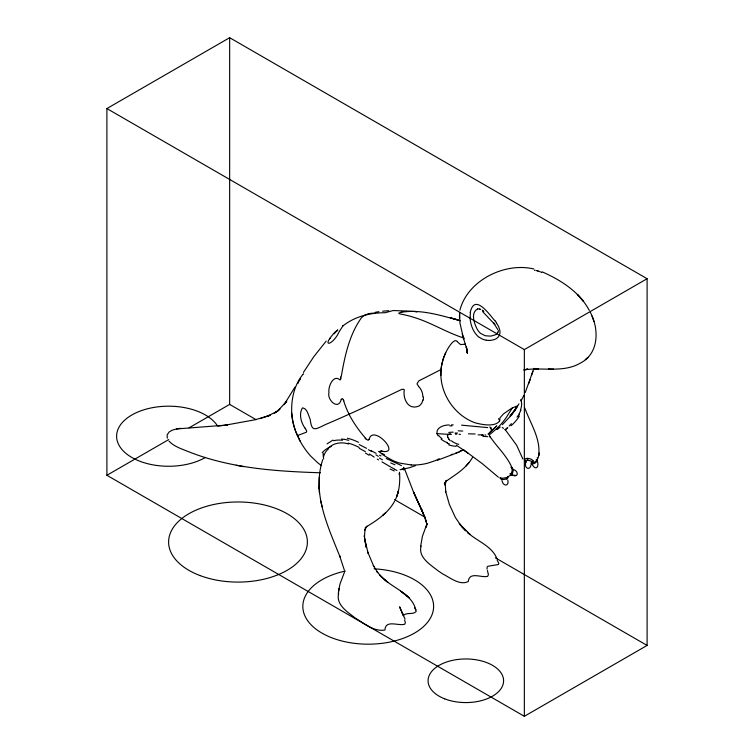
<?xml version="1.0" encoding="UTF-8"?>
<svg xmlns="http://www.w3.org/2000/svg" width="754" height="754" viewBox="0 0 754 754"><rect width="100%" height="100%" fill="white"/><g stroke="black" fill="none" stroke-linecap="round" stroke-linejoin="round"><path stroke-width="1.13" d="M467.103 350.704L467.075 352.58L467.018 349.404L467.423 353.353L466.302 346.84L467.395 351.251L462.24 334.022M344.352 570.128L339.526 555.528L340.035 556.923C327.924 526.405 311.628 492.899 322.797 459.478M459.478 317.849L459.582 312.769L459.959 323.117L463.691 339.225M525.868 462.494L525.84 461.816A1.348 0.99 -41.7 0 0 525.651 461.486L525.114 461.156A4.43 2.281 8.3 0 1 524.624 460.072L524.718 459.554A4.609 2.356 11.4 0 1 526.075 458.526L527.508 458.281L527.621 458.781A1.451 0.528 87.9 0 1 527.677 459.412L527.659 459.959A3.233 1.913 15.2 0 0 525.557 461.552M319.121 488.394L319.328 477.376M522.908 459.092L516.603 445.18L505.039 429.412M323.183 453.126L323.193 454.785A84.985 36.192 9.6 0 0 323.692 458.818M507.819 480.072C509.384 486.528 503.069 486.66 501.966 480.628M447.452 435.605L448.13 434.738M341.355 376.105C344.795 356.114 349.338 334.616 361.411 317.839C364.87 314.013 370.299 312.891 375.247 313.202M420.638 546.565L422.4 536.339L426.981 523.832L426.33 527.112L426.755 523.436L426.821 524.388L425.916 520.383L426.481 522.117L421.269 508.846L424.992 517.64L413.616 492.287L404.455 468.658M338.226 594.086L339.036 588.751L338.499 591.617M524.812 408.018C530.458 423.842 542.154 440.609 538.149 457.989M399.318 472.315L399.563 473.182A51.498 7.304 9.7 0 1 398.809 474.153M467.15 349.856L466.896 351.845L467.235 350.026M539.317 452.947L538.969 455.604M338.961 589.11L340.016 583.888L344.455 572.201M470.185 312.59C474.53 292.806 489.158 314.305 494.784 320.638M489.761 436.962L489.723 436.189M369.158 439.243L368.386 440.195A1.81 0.952 41.3 0 1 367.679 440.082L365.992 438.866M459.883 310.262C467.48 280.394 504.775 261.94 533.964 269.008M341.11 377.933L340.488 379.648A1.367 0.716 -75.4 0 1 340.148 379.988C333.457 373.918 327.981 386.453 328.942 392.655C326.963 399.912 338.244 410.61 341.138 399.771M423.003 400.016L421.731 403.211L420.072 405.162A11.97 9.538 58.9 0 1 418.47 406.218C407.735 410.308 402.825 398.272 404.276 389.809A1.678 1.357 83.7 0 0 403.786 389.356L402.005 389.318A7.597 6.173 80.2 0 0 401.317 389.592L366.397 406.293A362.259 17.003 -28.1 0 1 349.083 414.21L347.245 415.039A361.628 16.974 -28.1 0 1 325.794 424.417C314.475 429.893 311.836 432.117 310.139 419.149C308.301 415.426 307.481 408.8 302.825 407.867A11.696 3.779 84.8 0 0 302.166 408.329C298.716 414.587 301.185 422.834 305.134 428.329M297.981 383.428L298.226 382.768M421.09 545.99C417.989 557.31 430.251 564.576 437.763 570.561A162.459 93.807 0 0 0 442.89 574.02C450.261 577.809 459.987 585.792 468.262 581.523C469.403 571.155 481.222 578.054 487.649 576.358L488.422 574.614L487.404 570.58M338.678 593.502C335.634 604.774 347.783 612.097 355.285 618.063C364.125 623.417 374.097 631.937 384.926 630.033C385.417 619.364 398.121 626.188 404.719 624.237L405.398 622.578L404.578 620.118M533.964 368.348L525.227 392.523M531.589 375.247L532.889 371.288M528.733 383.682L530.147 379.686M337.735 330.092L334.163 333.72M403.861 468.055L403.776 467.291M520.995 410.082L519.006 414.087M531.683 461.806L532.004 461.203A1.367 1.046 -32.3 0 1 532.324 460.873L532.955 460.496M395.162 500.1C399.384 491.787 400.129 482.211 399.582 473.041M531.118 464.568C530.213 470.845 524.256 468.724 525.585 462.965M518.912 403.871L515.161 410.327L510.09 415.954L515.406 408.904L516.462 406.133L511.127 408.611L503.512 413.88L500.025 417.782L499.61 420.694L498.507 418.621M517.423 406.114L511.796 414.757L502.371 424.662M497.046 428.63L496.754 429.403M523.907 395.398L521.052 400.826M394.596 501.212C388.508 512.597 377.415 520.072 366.68 526.612L367.189 526.273L365.153 528.149L366.736 526.452L364.587 530.411L365.011 529.251L364.446 536.923L364.314 535.538L366.256 547.413L364.578 538.827L368.197 553.351L367.801 552.211L373.824 566.508L373.334 565.538L377.763 572.616L376.972 571.645L380.647 575.952L387.754 582.267L383.993 579.157C395.068 589.166 413.465 594.897 416.123 611.551C413.013 615.019 406.849 612.041 403.513 615.349M298.659 381.901L298.989 381.298M294.955 387.141L284.07 404.681L286.746 401.241L277.152 411.552L279.923 409.083L274.286 413.249L277.18 411.326L267.02 416.331L269.941 415.341L255.22 419.733L225.361 425.171L176.493 428.969L172.195 430.195L169.103 432.014L167.162 434.785L167.247 438.234M512.268 407.952L506.226 417.593A216.087 124.759 60 0 1 503.7 420.986A195.795 113.043 60 0 1 497.206 428.225L489.195 435.011M472.598 457.329C468.385 464.718 461.787 470.439 454.851 475.19L445.765 481.476L446.745 480.364L444.342 483.663L446.236 480.722L445.039 485.171L445.246 483.842L445.755 492.042L445.595 491.325L449.384 504.464L455.416 517.555L462.013 527.046L465.784 530.863L459.233 523.625L470.119 534.529L467.329 532.23C476.905 541.315 492.004 545.773 497.065 558.95M299.366 380.647L299.79 379.941M303.428 372.41L313.862 356.585L326.199 341.1M339.554 331.1L342.891 325.916M339.149 331.732C332.844 345.803 319.96 348.225 335.04 332.109M300.017 379.573L300.507 378.81M517.734 416.048L517.037 417.047M302.797 374.512C294.107 385.2 291.072 399.611 291.751 413.135A54.571 44.486 65.7 0 0 295.549 431.005L300.149 441.175A64.495 52.573 65.7 0 0 310.884 456.274L317.434 462.513A51.489 41.97 65.7 0 0 321.515 465.595M329.526 338.942L330.431 337.858M525.538 369.639C543.87 367.33 564.152 372.91 580.872 362.825C599.241 353.155 599.091 328.48 590.278 312.241M465.972 466.019L468.894 462.739M302.91 374.389L303.523 373.73M328.084 448.583C333.108 442.739 341.628 441.721 348.65 444.002M506.773 477.48L506.518 477.782A1.395 0.763 78 0 0 506.368 478.215C505.642 479.619 509.101 478.385 507.056 478.394M511.401 423.673L509.167 425.991M488.121 434.068C489.629 432.966 493.446 429.846 490.42 428.319M343.079 325.709L347.047 322.919A180.696 104.325 60 0 1 362.533 315.879L364.663 315.266A204.127 117.86 60 0 1 385.134 312.731L393.154 310.535L406.378 311.025M327.076 443.861L332.985 440.082M489.864 432.57L496.773 425.887L488.309 433.974M507.008 428.112L504.991 429.837M585.283 359.649L587.941 357.349M335.549 331.656L337.707 330.035M463.013 449.77L459.309 451.665L463.795 449.799M106.898 108.567L229.65 37.7L647.102 278.716L647.102 645.433L524.35 716.3L106.898 475.284L106.898 108.567L524.35 349.592L647.102 278.716M106.898 475.284L168.773 439.554M189.065 427.838L229.65 404.408L256.115 419.695M456.943 341.251A3.214 1.631 -14.8 0 0 455.369 340.685A1.819 0.999 -17.9 0 0 454.653 340.855L452.532 342.288A53.27 43.43 65.7 0 0 445.699 352.768A55.344 45.117 65.7 0 0 441.062 369.526L419.884 380.327A8.586 7.399 -80.4 0 0 418.913 380.864L417.141 383.475A2.205 1.923 -81.9 0 0 417.169 384.257L418.659 386.387M415.605 465.557L409.469 467.734L400.054 469.77M402.636 468.941L401.59 469.318M459.733 451.844L437.414 460.26M458.178 452.108L455.887 452.966M300.149 441.175L297.396 435.595L306.181 432.287A6.136 2.13 63.1 0 0 306.473 432.117L306.671 431.213A1.517 0.518 64.7 0 0 306.492 430.515L305.521 428.828M451.269 454.587L452.428 454.191M259.894 418.687L269.941 415.341M465.548 344.192L460.6 344.559L457.678 342.146A9.359 4.844 -18.8 0 0 457.282 341.383M527.385 369.092L525.415 369.733L526.999 369.319M477.546 309.017C470.185 312.872 474.492 324.324 477.565 329.856A12.695 9.255 69 0 0 480.515 333.334L485.171 335.737L489.921 336.096A43.694 31.47 75.3 0 0 491.589 335.926L495.698 334.691A11.725 8.473 69.9 0 0 496.415 334.239M523.681 369.894L527.696 369.158M401.1 312.288L398.649 313.155L399.988 313.966A173.156 99.971 60 0 1 414.907 317.67C431.985 323.023 447.245 332.891 464.332 338.16M375.332 312.288L378.923 311.675M501.721 478.856C500.449 478.978 502.381 479.459 501.495 478.583A1.423 1.14 -85.7 0 0 501.156 478.272L500.015 477.942A4.628 0.65 -6.9 0 1 500.288 477.518M176.493 428.969L180.875 428.3M225.361 425.171L227.491 424.898L217.981 426.114M401.769 312.194C421.58 309.168 441.448 315.643 460.336 320.761M382.617 311.204L388.696 310.686M534.454 270.328L535.34 270.318M449.29 424.992C443.352 424.738 433.748 428.376 438.074 435.84M489.214 340.403L486.273 340.308M451.373 424.907L453.229 424.879M478.093 434.841L482.946 434.907M553.54 369.111L548.375 369.055L549.449 369.074M459.063 434.304L460.468 434.351M412.193 311.336L417.169 311.713L414.436 311.383M412.033 311.336L410.496 311.261M320.412 472.777C275.879 471.363 230.667 468.309 188.764 451.787C181.921 448.969 174.212 446.698 168.981 441.128M484.963 434.973L485.887 435.02M409.808 311.223L406.783 311.044M461.552 425.152L487.697 427.603M411.166 464.945L399.79 463.107A57.031 46.484 65.7 0 1 392.457 460.345C393.908 460.854 374.795 451.693 381.166 450.911M341.543 439.017L344.71 439.431M512.645 475.369C518.554 477.602 518.667 471.297 513.719 469.601M236.219 465.303L243.844 466.66M479.742 309.083L480.713 309.385M536.575 270.545L538.168 271.016M348.753 440.355L346.717 439.836A49.783 19.368 38 0 0 344.672 439.375M536.688 270.573L538.252 271.044M454.021 318.819L450.27 317.726L458.225 320.035L454.605 318.97M449.337 443.88L447.141 443.116M539.101 271.355L539.968 271.704M542.107 271.826C560.844 280.073 579.477 291.864 589.308 310.45M387.697 459.167L401.439 465.586M540.825 272.071L541.73 272.486M387.104 458.894L386.189 458.479M359.262 444.577L366.557 448.319M380.977 455.916L379.554 455.18M359.29 448.319L365.436 451.665M370.77 450.524L376.114 453.352M381.939 461.891L390.647 466.962M394.71 469.271L396.953 470.515M394.474 469.148L391.439 467.423M394.596 499.648L425.143 517.282M495.397 557.837L647.102 645.433M369.366 453.983L374.154 457.084M378.583 459.931L377.273 459.111M524.624 460.072L525.189 460.515A1.357 1.169 -1.3 0 1 525.406 460.892L525.5 461.542A3.516 2.13 6.7 0 0 525.811 462.504M456.293 445.162L467.668 452.834L463.54 449.978M502.23 427.49L503.512 428.347M482.296 310.224L482.909 310.667M467.668 452.834L467.244 452.541L482.343 463.701L498.385 477.197M479.365 337.509L478.677 336.991A15.193 10.81 68 0 1 476.811 335.172C472.438 330.337 470.402 323.739 469.968 317.33M483.21 310.902L483.832 311.421M482.635 311.619L494.86 324.493L493.568 322.844L497.734 329.545M380.647 575.952L379.686 575L383.428 578.714M497.188 560.439L498.828 563.21L498.422 564.51L487.895 566.282L487.178 566.989L487.056 569.213M414.568 607.894L415.925 609.882M489.534 435.916C496.603 446.632 506.792 455.604 511.881 467.452M531.834 463.767C535.293 471.014 539.346 467.659 537.404 461.156M496.302 322.703L498.677 326.689L499.911 330.714A7.983 5.401 68.2 0 1 499.959 332.844C499.817 336.963 495.896 339.715 492.079 340.101A44.09 31.244 72.6 0 1 489.233 340.516M447.923 437.282L447.848 437.094A11.31 8.011 2.8 0 1 447.593 436.396L447.565 436.293M343.428 400.063L342.505 398.668A1.48 0.858 80.4 0 0 342.175 398.574L341.458 399.111A4.467 2.658 78 0 0 341.204 399.563M402.636 613.907L399.582 606.829L405.039 619.1M536.603 461.42L536.452 460.939A1.367 0.773 41.8 0 1 536.452 460.543L536.688 460.204A4.43 1.772 -27.8 0 0 537.159 457.848M593.907 321.392L592.003 316.058M499.723 420.902C494.963 427.32 482.013 424.634 475.095 422.806C451.41 414.323 435.755 386.783 442.362 362.137A57.879 47.182 65.7 0 1 445.68 352.749M425.011 517.612L426.481 522.117M343.701 400.874L343.749 401.024A64.703 52.742 65.7 0 0 349.093 414.2M403.164 615.716L402.287 612.7L402.796 614.51M320.752 501.042L322.147 506.773M319.074 487.065L319.394 492.871M524.35 349.592L524.35 716.3M229.65 37.7L229.65 404.408M374.05 568.836A65.391 37.747 0 0 1 426.698 623.332A65.391 37.747 0 0 1 319.583 631.663A65.391 37.747 0 0 1 345.37 571.061M205.408 457.461A52.026 30.037 0 0 1 126.974 454.219A52.026 30.037 0 0 1 143.684 409.865A52.026 30.037 0 0 1 217.369 425.727M297.415 435.586A55.372 45.136 65.7 0 1 291.704 413.126M340.808 376.416A8.181 2.997 -77.2 0 1 340.591 377.999M343.541 399.959A5.834 3.054 77.4 0 1 343.843 400.798M365.351 437.923A100.8 82.167 65.7 0 1 348.998 414.257M305.116 428.149A6.286 1.847 64.2 0 1 305.511 428.658M342.759 325.982A6.513 0.971 -28.1 0 1 342.9 325.794M335.115 332.165A7.191 1.338 -41.7 0 1 335.587 331.751M440.892 375.473A45.683 37.238 65.7 0 1 441.099 369.545M423.428 397.038A11.678 8.633 73.8 0 1 423.098 400.072M418.602 386.519A10.867 7.728 75.4 0 1 422.862 396.906M401.062 312.203A7.408 3.176 -7.5 0 1 401.759 312.109M497.942 332.25A8.662 5.928 82.2 0 1 496.349 334.088M477.555 308.942A7.022 5.41 -48.7 0 1 479.751 309.065M498.403 330.506A4.552 2.611 89 0 1 497.904 332.156M486.245 340.139A19.519 13.44 64.8 0 1 479.412 337.321M470.251 317.33A23.808 21.508 68.3 0 1 470.439 312.646M494.86 320.488A33.619 18.445 65.6 0 1 496.396 322.571M500.194 427.009A20.754 0.924 -45.3 0 1 496.914 429.573M498.978 427.386A20.82 0.792 -45.6 0 1 498.036 428.225M521.579 403.465A27.219 13.826 -38.2 0 1 520.364 410.242M519.421 413.984A18.907 7.257 -46 0 1 518.13 416.01M519.412 416.048A13.242 3.987 -48.2 0 1 511.033 425.756M507.781 427.593A13.958 0.613 -47.1 0 1 505.877 429.375M520.712 399.601A40.443 20.226 -43 0 1 521.617 403.475M531.843 463.474A3.27 1.367 -27.7 0 1 531.693 462.051M536.952 460.185A4.345 1.932 -27.9 0 1 531.108 463.031M536.744 461.401A3.233 1.64 -33.8 0 1 534.181 463.54A3.233 1.64 -33.8 0 1 531.674 463.587M536.254 459.563A3.242 1.282 -28.4 0 1 536.697 461.42M526.066 461.702A4.42 1.998 10.7 0 1 525.265 461.137M531.353 463.022A4.345 2.158 14.2 0 0 532.833 460.506A4.43 2.139 10.7 0 0 527.574 458.404M531.466 461.825A3.233 1.876 18.3 0 1 531.193 463.757M527.809 460.289A3.233 1.583 10 0 1 531.608 461.806M475.143 433.965A27.219 1.442 1.4 0 1 468.479 433.823M481.712 435.218A18.907 2.111 -3.3 0 1 483.616 435.247M482.918 436.481A13.242 2.394 -7.1 0 1 487.81 436.67M458.809 444.389A29.632 21.093 -25.2 0 1 451.354 440.798M450.27 440.864A22.582 17.21 -32.1 0 1 448.979 439.167M448.903 439.214A20.188 15.221 -24.9 0 1 447.904 437.395M447.461 436.293A6.522 4.449 12.5 0 1 447.386 435.595M448.074 434.69A7.804 4.232 19.8 0 1 448.366 434.596M448.215 434.455A10.122 5.608 21.1 0 1 449.676 434.144M449.874 434.059A11.744 5.419 14.5 0 1 450.76 433.974M448.79 432.438A29.868 12.46 12.2 0 1 453.192 432.155M455.284 434.115A43.657 9.708 5.9 0 1 456.858 434.144M455.086 433.013A39.246 8.341 5.7 0 1 457.452 433.06M451.326 434.445A40.443 0.669 2.4 0 1 436.462 433.588M458.262 430.817A42.064 6.522 4 0 1 462.749 431.062M449.902 425.935A37.954 17.653 8.5 0 1 451.91 425.869M441.995 438.63A26.126 17.615 -8.5 0 1 438.724 435.558M447.442 442.692A33.751 24.675 -30.9 0 1 441.118 439.167M456.142 446.264A29.887 21.216 -28.9 0 1 448.63 444.803M489.657 427.047A19.265 4.439 -9.9 0 1 491.419 428.131M512.635 473.012A3.233 1.225 -84.2 0 1 510.449 474.059M512.513 468.564A3.233 1.178 -74.1 0 1 512.541 472.947L511.476 472.89A4.43 1.678 -74.2 0 0 511.74 467.282M510.251 474.417A3.27 1.301 -75.4 0 1 510.128 473.399M511.598 473.069A4.345 1.762 -77.1 0 1 509.195 475.84M511.608 468.828A3.233 1.103 -82.8 0 1 512.475 468.743L512.013 468.347A1.423 1.272 -39 0 1 511.777 467.923L511.099 467.16A4.609 1.687 -76.1 0 0 510.826 467.254M506.594 478.903A3.242 0.5 -8.4 0 1 502.758 479.544A3.242 0.5 -8.4 0 1 501.212 479.195M507.423 476.405A4.345 0.782 -5.5 0 1 507.404 477.536M506.839 477.48A4.43 0.735 -8.3 0 1 500.288 478.196M365.85 438.979A7.201 4.383 40.7 0 1 365.068 438.14M369.196 439.271A7.257 3.761 42.6 0 0 369.243 438.734C372.58 428.018 389.46 442.805 388.904 449.243A10.104 4.844 30.5 0 1 381.976 451.118M381.213 450.986A6.89 3.016 27.7 0 1 381.995 451.165M411.175 464.964A80.009 65.221 65.7 0 0 427.961 463.097L434.756 460.826A77.69 63.327 65.7 0 0 439.205 458.724M322.269 452.711A86.229 34.778 21.7 0 1 331.326 446.453M333.673 440.751A55.89 22.337 37.9 0 1 342.495 440.242M347.292 438.253A38.303 14.91 38 0 1 358.565 442.296M368.414 449.723A55.768 2.055 28.1 0 1 371.995 451.599M379.677 451.948A45.023 1.433 28 0 1 378.546 451.344M384.493 454.69A48.435 11.687 28.3 0 1 381.609 453.22M390.723 462.956A31.376 2.29 20 0 1 394.983 464.803M403.776 468.036A57.511 6.767 7.9 0 1 403.673 469.054M403.286 469.431A77.144 8.369 4.9 0 1 403.899 469.987M323.523 456.82A80.848 34.75 30.1 0 1 328.49 448.847M348.084 443.116A34.618 13.761 37.7 0 1 359.111 447.424M365.53 453.135A47.813 15.278 34.5 0 1 369.168 455.303M378.301 456.33A44.514 8.991 33.3 0 1 375.944 454.794M382.429 459.789A43.855 19.745 34.1 0 1 379.403 457.989M390.063 469.045A28.567 2.837 18.8 0 1 394.285 470.996M398.517 490.684L396.915 496.094L398.517 490.684M384.455 513.889L382.74 515.463L385.709 512.758L384.455 513.889M516.038 475.482L512.286 475.331L516.038 475.482M538.544 368.998L533.936 369.092L538.544 368.998M404.672 594.039L400.666 591.23L409.281 597.856L404.672 594.039M583.539 301.364L577.375 294.39L583.539 301.364M422.551 511.636L417.839 501.617L422.551 511.636M418.498 503.059L413.616 492.287L418.498 503.059M444.662 698.826A37.766 21.809 0 0 0 503.502 682.323A37.766 21.809 0 0 0 449.327 661.154A37.766 21.809 0 0 0 444.662 698.826M200.121 575.594A69.387 40.056 0 0 0 307.283 544.19A69.387 40.056 0 0 0 206.596 506.311A69.387 40.056 0 0 0 200.121 575.594"/></g></svg>
